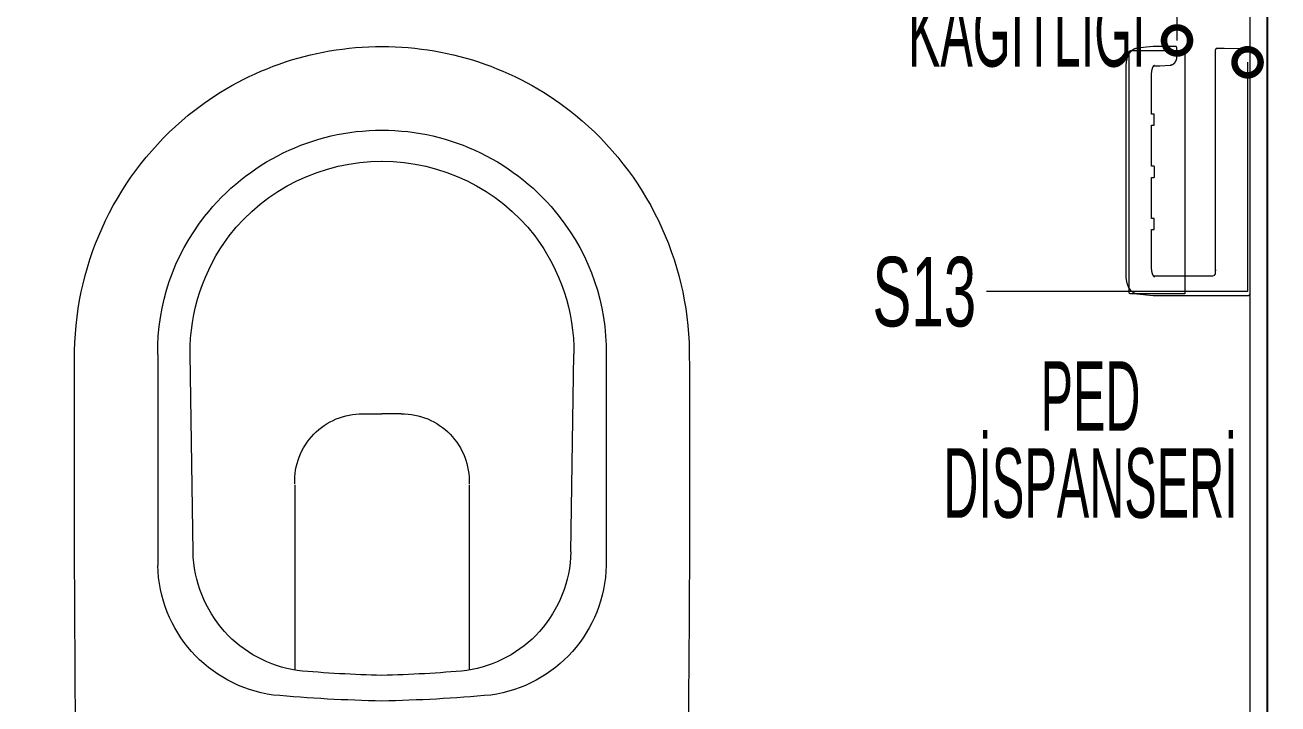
# Model space of a CAD drawing. Header units: centimetres. Extents: x 5488 to 20269, y -31398 to -19684.
# Drawn here: x 8580.9 to 8652.9, y -23180.5 to -23141.5 of the extents above; entities that cross this region are included whole.
import ezdxf
from ezdxf import colors
from ezdxf.entities.mleader import LeaderData, LeaderLine
from ezdxf.math import Vec2, Vec3

# ---------------------------------------------------------------- set-up
doc = ezdxf.new("R2010")
doc.units = ezdxf.units.CM
for name, color, linetype, lineweight in [('xxx_Auto_Kaplama_Ahşap', 34, 'Continuous', 0), ('xxx_Auto_Kaplama_Ahşap Tarama', 16, 'Continuous', 5), ('xxx_Auto_Kaplama_Seramik', 182, 'Continuous', 13), ('xxx_Auto_Konstruksiyon_Metal', 141, 'Continuous', 0), ('xxx_Auto_SIGN_GENERAL', 51, 'Continuous', 0), ('xxx_Auto_Tefris_Tefris', 32, 'Continuous', 15)]:
    doc.layers.add(name, color=color, linetype=linetype, lineweight=lineweight)
doc.layers.add('xxx_Autoxxx_Auto_Duvar_Alcipan', color=51, linetype='Continuous')
doc.styles.add('AUTOBAN', font='')
doc.styles.add('ROMANS', font='romans')
doc.styles.get('AUTOBAN').set_extended_font_data('Helvetica Normal Tr')

# ---------------------------------------------------------------- blocks, each defined once
blk = doc.blocks.new('_DotSmall')
at = {"color": 0, "linetype": 'ByBlock', "const_width": 0.5}
blk.add_lwpolyline([(-0.0625, 0, 1), (0.0625, 0, 1)], format="xyb", close=True, dxfattribs=at)
blk = doc.blocks.new('x2202_Autoban_Istinye Park_Food Hall_PLAN_altlik_20220517$0$2202_Autoban_Istinye Park_Food Hall_PLAN_altlik_20220506$0$S02_plan')
for points in [[(-12.889, 36.37), (-12.889, 24.238)], [(-10.862, 25.013), (-11.034, 36.395)], [(10.862, 25.013), (11.034, 36.395)], [(12.889, 36.37), (12.889, 24.238)], [(-1.095, 32.966), (0, 32.966)], [(1.095, 32.966), (0, 32.966)], [(-5.016, 28.868), (-5.016, 18.217)], [(5.015, 28.868), (5.015, 18.216)], [(-17.4, 0), (17.4, 0)]]:
    blk.add_lwpolyline(points)
for centre in [(-8.642, 11.348), (8.642, 11.348)]:
    blk.add_circle(centre, 0.8)
for centre, radius, start, end in [((-0.062, 36.572), 17.506, 89.7974, 129.22758), ((0.062, 36.572), 17.506, 50.77242, 90.2026), ((0.263, 36.287), 17.933, 129.45495, 179.07193), ((-0.263, 36.287), 17.933, 0.92807, 50.54505), ((-0.01, 36.345), 12.926, 89.95741, 141.99514), ((0.01, 36.345), 12.926, 38.00486, 90.04259), ((-0.01, 36.345), 11.136, 89.95741, 141.99514), ((0.01, 36.345), 11.136, 38.00486, 90.04259), ((-0.374, 36.544), 12.517, 141.68433, 180.79765), ((0.374, 36.544), 12.517, 359.20235, 38.31567), ((0.252, 36.44), 11.286, 143.24276, 180.23273), ((-0.252, 36.44), 11.286, 359.76727, 36.75724), ((1582.2, 29.996), 1599.881, 179.764303, 181.0743), ((-1582.2, 29.996), 1599.881, 358.9257, 0.235697), ((-1.124, 29.072), 3.894, 89.72209, 181.97048), ((1.124, 29.072), 3.894, 358.02952, 90.27791), ((-3.628, 25.23), 7.238, 181.71562, 221.4572), ((3.628, 25.23), 7.238, 318.5428, 358.28438), ((-5.197, 24.405), 7.694, 181.24623, 262.05724), ((5.197, 24.405), 7.694, 277.94276, 358.75377), ((-3.792, 25.217), 7.106, 222.2561, 261.19345), ((3.792, 25.217), 7.106, 278.80655, 317.7439), ((1.957, 93.93), 76.044, 264.84125, 268.52514), ((-1.957, 93.93), 76.044, 271.47486, 275.15875), ((1.657, 104.235), 87.808, 264.82698, 268.9188), ((-1.657, 104.235), 87.808, 271.0812, 275.17302)]:
    blk.add_arc(centre, radius, start, end)
blk = doc.blocks.new('x2202_Autoban_Istinye Park_Food Hall_PLAN_altlik_20220517$0$2202_Autoban_Istinye Park_Food Hall_PLAN_altlik_20220506$0$S22_plan')
blk.add_lwpolyline([(-6.9, 3.2), (6.9, 3.2, -0.414214), (7, 3.1), (7, 0), (-7, 0), (-7, 3.1, -0.414214)], format="xyb", close=True)
blk = doc.blocks.new('x2202_Autoban_Istinye Park_Food Hall_PLAN_altlik_20220517$0$2202_Autoban_Istinye Park_Food Hall_PLAN_altlik_20220506$0$S10_plan')
for p, q in [((-6.982, 0), (6.982, 0)), ((6.982, 0), (6.986, 0)), ((-7.09, -0.151), (-7.089, -0.133)), ((-7.09, -0.194), (-7.09, -0.151)), ((-7.09, -5.526), (-7.09, -0.194)), ((-7.089, -0.133), (-7.088, -0.115)), ((-7.088, -0.115), (-7.087, -0.109)), ((-7.087, -0.109), (-7.086, -0.102)), ((-7.086, -0.097), (-7.085, -0.091)), ((-7.086, -0.102), (-7.086, -0.097)), ((-7.085, -0.091), (-7.084, -0.086)), ((-7.084, -0.086), (-7.082, -0.081)), ((-7.082, -0.081), (-7.081, -0.077)), ((-7.081, -0.077), (-7.08, -0.074)), ((-7.08, -0.074), (-7.079, -0.07)), ((-7.079, -0.07), (-7.078, -0.067)), ((-7.078, -0.067), (-7.077, -0.063)), ((-7.077, -0.063), (-7.075, -0.06)), ((-7.075, -0.06), (-7.074, -0.057)), ((-7.074, -0.057), (-7.072, -0.054)), ((-7.072, -0.054), (-7.07, -0.051)), ((-7.07, -0.051), (-7.068, -0.048)), ((-7.068, -0.048), (-7.066, -0.045)), ((-7.066, -0.045), (-7.064, -0.042)), ((-7.064, -0.042), (-7.062, -0.039)), ((-7.062, -0.039), (-7.06, -0.036)), ((-7.06, -0.036), (-7.058, -0.034)), ((-7.058, -0.034), (-7.055, -0.031)), ((-7.055, -0.031), (-7.053, -0.029)), ((-7.053, -0.029), (-7.05, -0.026)), ((-7.05, -0.026), (-7.047, -0.024)), ((-7.047, -0.024), (-7.045, -0.022)), ((-7.045, -0.022), (-7.042, -0.019)), ((-7.042, -0.019), (-7.039, -0.017)), ((-7.039, -0.017), (-7.036, -0.016)), ((-7.036, -0.016), (-7.033, -0.014)), ((-7.033, -0.014), (-7.03, -0.012)), ((-7.03, -0.012), (-7.027, -0.01)), ((-7.027, -0.01), (-7.023, -0.009)), ((-7.023, -0.009), (-7.02, -0.007)), ((-7.02, -0.007), (-7.017, -0.006)), ((-7.017, -0.006), (-7.013, -0.005)), ((-7.013, -0.005), (-7.01, -0.004)), ((-7.01, -0.004), (-7.007, -0.003)), ((-7.007, -0.003), (-7.003, -0.002)), ((-7.003, -0.002), (-7, -0.002)), ((-7, -0.002), (-6.996, -0.001)), ((-6.996, -0.001), (-6.993, -0.001)), ((-6.993, -0.001), (-6.989, 0)), ((-6.989, 0), (-6.986, 0)), ((-6.986, 0), (-6.982, 0)), ((6.986, 0), (6.989, 0)), ((6.989, 0), (6.992, -0.001)), ((6.992, -0.001), (6.996, -0.001)), ((6.996, -0.001), (6.999, -0.002)), ((6.999, -0.002), (7.003, -0.002)), ((7.003, -0.002), (7.006, -0.003)), ((7.006, -0.003), (7.009, -0.004)), ((7.009, -0.004), (7.013, -0.005)), ((7.013, -0.005), (7.016, -0.006)), ((7.016, -0.006), (7.019, -0.007)), ((7.019, -0.007), (7.023, -0.009)), ((7.023, -0.009), (7.026, -0.01)), ((7.026, -0.01), (7.029, -0.012)), ((7.029, -0.012), (7.032, -0.013)), ((7.032, -0.013), (7.035, -0.015)), ((7.035, -0.015), (7.038, -0.017)), ((7.038, -0.017), (7.041, -0.019)), ((7.041, -0.019), (7.043, -0.021)), ((7.043, -0.021), (7.046, -0.023)), ((7.046, -0.023), (7.049, -0.025)), ((7.049, -0.025), (7.051, -0.028)), ((7.051, -0.028), (7.054, -0.03)), ((7.054, -0.03), (7.056, -0.033)), ((7.056, -0.033), (7.058, -0.035)), ((7.058, -0.035), (7.061, -0.038)), ((7.061, -0.038), (7.063, -0.041)), ((7.063, -0.041), (7.065, -0.044)), ((7.065, -0.044), (7.067, -0.047)), ((7.067, -0.047), (7.068, -0.049)), ((7.068, -0.049), (7.07, -0.052)), ((7.07, -0.052), (7.072, -0.055)), ((7.072, -0.055), (7.073, -0.059)), ((7.073, -0.059), (7.074, -0.062)), ((7.074, -0.062), (7.076, -0.065)), ((7.076, -0.065), (7.077, -0.068)), ((7.077, -0.068), (7.078, -0.071)), ((7.078, -0.071), (7.079, -0.074)), ((7.079, -0.074), (7.08, -0.078)), ((7.08, -0.078), (7.08, -0.081)), ((7.08, -0.081), (7.081, -0.084)), ((7.081, -0.084), (7.081, -0.088)), ((7.081, -0.088), (7.082, -0.091)), ((7.082, -0.091), (7.082, -0.094)), ((7.082, -0.094), (7.082, -0.098)), ((7.082, -0.098), (7.091, -0.498)), ((7.091, -0.498), (7.114, -1.498)), ((-5.956, -2.088), (-5.977, -2.155)), ((-5.977, -2.143), (-5.977, -2.143)), ((-5.977, -2.143), (-5.977, -5.538)), ((-5.95, -2.082), (-5.956, -2.088)), ((-5.945, -2.076), (-5.95, -2.082)), ((-5.939, -2.07), (-5.945, -2.076)), ((-5.932, -2.064), (-5.939, -2.07)), ((-5.926, -2.058), (-5.932, -2.064)), ((-5.919, -2.053), (-5.926, -2.058)), ((-5.913, -2.048), (-5.919, -2.053)), ((-5.906, -2.043), (-5.913, -2.048)), ((-5.899, -2.038), (-5.906, -2.043)), ((-5.892, -2.034), (-5.899, -2.038)), ((-5.884, -2.03), (-5.892, -2.034)), ((-5.877, -2.026), (-5.884, -2.03)), ((-5.869, -2.022), (-5.877, -2.026)), ((-5.861, -2.019), (-5.869, -2.022)), ((-5.853, -2.016), (-5.861, -2.019)), ((-5.845, -2.013), (-5.853, -2.016)), ((-5.837, -2.01), (-5.845, -2.013)), ((-5.829, -2.008), (-5.837, -2.01)), ((-5.821, -2.006), (-5.829, -2.008)), ((-5.813, -2.004), (-5.821, -2.006)), ((-5.804, -2.003), (-5.813, -2.004)), ((-5.796, -2.001), (-5.804, -2.003)), ((-5.788, -2.001), (-5.796, -2.001)), ((-5.779, -2), (-5.788, -2.001)), ((-5.771, -2), (-5.779, -2)), ((-5.762, -2), (-5.771, -2)), ((-5.754, -2), (-5.762, -2)), ((-5.745, -2), (-5.754, -2)), ((-5.738, -2), (-5.745, -2)), ((-5.61, -1.993), (-5.738, -2)), ((7.023, -2), (-5.738, -2)), ((-5.61, -1.993), (-5.61, -1.993)), ((-5.492, -1.997), (-5.492, -1.997)), ((-5.491, -1.997), (-5.491, -1.997)), ((7.027, -2), (7.023, -2)), ((7.03, -2), (7.027, -2)), ((7.033, -1.999), (7.03, -2)), ((7.037, -1.999), (7.033, -1.999)), ((7.04, -1.999), (7.037, -1.999)), ((7.044, -1.998), (7.04, -1.999)), ((7.047, -1.997), (7.044, -1.998)), ((7.05, -1.996), (7.047, -1.997)), ((7.054, -1.995), (7.05, -1.996)), ((7.057, -1.994), (7.054, -1.995)), ((7.06, -1.993), (7.057, -1.994)), ((7.063, -1.991), (7.06, -1.993)), ((7.067, -1.99), (7.063, -1.991)), ((7.07, -1.988), (7.067, -1.99)), ((7.073, -1.987), (7.07, -1.988)), ((7.076, -1.985), (7.073, -1.987)), ((7.079, -1.983), (7.076, -1.985)), ((7.081, -1.981), (7.079, -1.983)), ((7.084, -1.979), (7.081, -1.981)), ((7.087, -1.977), (7.084, -1.979)), ((7.09, -1.975), (7.087, -1.977)), ((7.092, -1.972), (7.09, -1.975)), ((7.095, -1.97), (7.092, -1.972)), ((7.097, -1.967), (7.095, -1.97)), ((7.099, -1.965), (7.097, -1.967)), ((7.101, -1.962), (7.099, -1.965)), ((7.104, -1.959), (7.101, -1.962)), ((7.106, -1.957), (7.104, -1.959)), ((7.107, -1.954), (7.106, -1.957)), ((7.109, -1.951), (7.107, -1.954)), ((7.111, -1.948), (7.109, -1.951)), ((7.113, -1.945), (7.111, -1.948)), ((7.114, -1.941), (7.113, -1.945)), ((7.114, -1.498), (7.12, -1.756)), ((7.115, -1.938), (7.114, -1.941)), ((7.117, -1.935), (7.115, -1.938)), ((7.118, -1.932), (7.117, -1.935)), ((7.119, -1.928), (7.118, -1.932)), ((7.12, -1.925), (7.119, -1.928)), ((7.12, -1.756), (7.123, -1.898)), ((7.121, -1.922), (7.12, -1.925)), ((7.122, -1.915), (7.121, -1.918)), ((7.121, -1.918), (7.121, -1.922)), ((7.123, -1.908), (7.122, -1.912)), ((7.122, -1.912), (7.122, -1.915)), ((7.123, -1.898), (7.123, -1.901)), ((7.123, -1.901), (7.123, -1.905)), ((7.123, -1.905), (7.123, -1.908)), ((6.303, -4.329), (6.312, -4.322)), ((6.312, -4.322), (6.321, -4.315)), ((6.321, -4.315), (6.33, -4.308)), ((6.33, -4.308), (6.339, -4.301)), ((6.339, -4.301), (6.348, -4.295)), ((6.348, -4.295), (6.357, -4.289)), ((6.357, -4.289), (6.367, -4.283)), ((6.367, -4.283), (6.377, -4.278)), ((6.377, -4.278), (6.387, -4.272)), ((6.387, -4.272), (6.397, -4.267)), ((6.397, -4.267), (6.407, -4.262)), ((6.407, -4.262), (6.417, -4.257)), ((6.417, -4.257), (6.428, -4.252)), ((6.428, -4.252), (6.438, -4.248)), ((6.438, -4.248), (6.449, -4.244)), ((6.449, -4.244), (6.46, -4.24)), ((6.46, -4.24), (6.471, -4.236)), ((6.471, -4.236), (6.482, -4.232)), ((6.482, -4.232), (6.493, -4.229)), ((6.493, -4.229), (6.503, -4.226)), ((6.503, -4.226), (6.514, -4.223)), ((6.514, -4.223), (6.524, -4.221)), ((6.524, -4.221), (6.535, -4.218)), ((6.535, -4.218), (6.545, -4.216)), ((6.545, -4.216), (6.556, -4.214)), ((6.556, -4.214), (6.567, -4.212)), ((6.567, -4.212), (6.578, -4.211)), ((6.578, -4.211), (6.588, -4.209)), ((6.588, -4.209), (6.599, -4.208)), ((6.599, -4.208), (6.61, -4.207)), ((6.61, -4.207), (6.621, -4.206)), ((6.621, -4.206), (6.632, -4.205)), ((6.632, -4.205), (6.642, -4.205)), ((6.642, -4.205), (6.653, -4.205)), ((6.653, -4.205), (6.664, -4.205)), ((6.664, -4.205), (7.136, -4.205)), ((7.136, -4.205), (7.14, -4.205)), ((7.14, -4.205), (7.143, -4.205)), ((7.143, -4.205), (7.147, -4.205)), ((7.147, -4.205), (7.15, -4.206)), ((7.15, -4.206), (7.153, -4.206)), ((7.153, -4.206), (7.157, -4.207)), ((7.157, -4.207), (7.16, -4.207)), ((7.16, -4.207), (7.163, -4.208)), ((7.163, -4.208), (7.167, -4.209)), ((7.167, -4.209), (7.17, -4.21)), ((7.17, -4.21), (7.173, -4.212)), ((7.173, -4.212), (7.176, -4.213)), ((7.176, -4.213), (7.179, -4.214)), ((7.179, -4.214), (7.182, -4.216)), ((7.182, -4.216), (7.185, -4.217)), ((7.185, -4.217), (7.188, -4.219)), ((7.188, -4.219), (7.191, -4.221)), ((7.191, -4.221), (7.194, -4.223)), ((7.194, -4.223), (7.197, -4.225)), ((7.197, -4.225), (7.2, -4.227)), ((7.2, -4.227), (7.202, -4.229)), ((7.202, -4.229), (7.205, -4.232)), ((7.205, -4.232), (7.207, -4.234)), ((7.207, -4.234), (7.21, -4.236)), ((7.21, -4.236), (7.212, -4.239)), ((7.212, -4.239), (7.214, -4.241)), ((7.214, -4.241), (7.216, -4.244)), ((7.216, -4.244), (7.218, -4.247)), ((7.218, -4.247), (7.22, -4.25)), ((7.22, -4.25), (7.222, -4.253)), ((7.222, -4.253), (7.224, -4.256)), ((7.224, -4.256), (7.225, -4.259)), ((7.225, -4.259), (7.227, -4.262)), ((7.227, -4.262), (7.228, -4.265)), ((7.228, -4.265), (7.229, -4.268)), ((7.229, -4.268), (7.231, -4.271)), ((7.231, -4.271), (7.232, -4.274)), ((7.232, -4.274), (7.233, -4.278)), ((7.233, -4.278), (7.234, -4.281)), ((7.234, -4.281), (7.234, -4.284)), ((7.234, -4.284), (7.235, -4.288)), ((7.235, -4.288), (7.236, -4.291)), ((7.236, -4.291), (7.236, -4.294)), ((7.236, -4.294), (7.236, -4.298)), ((7.236, -4.298), (7.236, -4.301)), ((7.236, -4.301), (7.236, -4.305)), ((7.236, -4.305), (7.236, -5.526)), ((6.123, -5.195), (6.165, -4.588)), ((6.165, -4.588), (6.166, -4.578)), ((6.166, -4.578), (6.167, -4.568)), ((6.167, -4.568), (6.168, -4.558)), ((6.168, -4.558), (6.17, -4.549)), ((6.17, -4.549), (6.172, -4.539)), ((6.172, -4.539), (6.174, -4.529)), ((6.174, -4.529), (6.177, -4.52)), ((6.177, -4.52), (6.179, -4.51)), ((6.179, -4.51), (6.183, -4.501)), ((6.183, -4.501), (6.186, -4.491)), ((6.186, -4.491), (6.19, -4.482)), ((6.19, -4.482), (6.193, -4.473)), ((6.193, -4.473), (6.198, -4.463)), ((6.198, -4.463), (6.202, -4.454)), ((6.202, -4.454), (6.207, -4.445)), ((6.207, -4.445), (6.212, -4.437)), ((6.212, -4.437), (6.217, -4.427)), ((6.217, -4.427), (6.223, -4.418)), ((6.223, -4.418), (6.229, -4.409)), ((6.229, -4.409), (6.235, -4.401)), ((6.235, -4.401), (6.242, -4.392)), ((6.242, -4.392), (6.249, -4.383)), ((6.249, -4.383), (6.256, -4.375)), ((6.256, -4.375), (6.263, -4.367)), ((6.263, -4.367), (6.271, -4.359)), ((6.271, -4.359), (6.279, -4.351)), ((6.279, -4.351), (6.287, -4.343)), ((6.287, -4.343), (6.295, -4.336)), ((6.295, -4.336), (6.303, -4.329)), ((-7.087, -5.578), (-7.09, -5.526)), ((-6.982, -6.512), (-7.087, -5.579)), ((-6.023, -5.493), (-6.013, -5.505)), ((-6.013, -5.505), (-6.009, -5.51)), ((-6.009, -5.51), (-6.005, -5.514)), ((-6.005, -5.514), (-6.001, -5.518)), ((-6.001, -5.518), (-5.997, -5.522)), ((-5.997, -5.522), (-5.992, -5.526)), ((-5.992, -5.526), (-5.979, -5.536)), ((-5.979, -5.536), (-5.966, -5.545)), ((-5.966, -5.545), (-5.953, -5.554)), ((-5.953, -5.554), (-5.939, -5.563)), ((-5.939, -5.563), (-5.925, -5.571)), ((-5.925, -5.571), (-5.911, -5.579)), ((-5.911, -5.579), (-5.896, -5.586)), ((-5.896, -5.586), (-5.881, -5.593)), ((-5.881, -5.593), (-5.866, -5.599)), ((-5.866, -5.599), (-5.851, -5.605)), ((-5.851, -5.605), (-5.836, -5.61)), ((-5.836, -5.61), (-5.818, -5.617)), ((-5.818, -5.617), (-5.8, -5.622)), ((-5.8, -5.622), (-5.769, -5.631)), ((-5.769, -5.631), (-5.738, -5.638)), ((-5.738, -5.638), (-5.707, -5.645)), ((-5.707, -5.645), (-5.676, -5.65)), ((-5.676, -5.65), (-5.644, -5.655)), ((-5.644, -5.655), (-5.613, -5.658)), ((-5.613, -5.658), (-5.581, -5.661)), ((-5.581, -5.661), (-5.549, -5.662)), ((-5.549, -5.662), (-5.517, -5.662)), ((-5.517, -5.662), (-3.297, -5.662)), ((-3.297, -5.531), (-3.296, -5.53)), ((-3.297, -5.532), (-3.297, -5.531)), ((-3.297, -5.533), (-3.297, -5.532)), ((-3.297, -5.534), (-3.297, -5.533)), ((-3.297, -5.536), (-3.297, -5.534)), ((-3.297, -5.662), (-3.297, -5.536)), ((-3.296, -5.527), (-3.295, -5.526)), ((-3.296, -5.528), (-3.296, -5.527)), ((-3.296, -5.529), (-3.296, -5.528)), ((-3.296, -5.53), (-3.296, -5.529)), ((-3.295, -5.525), (-3.295, -5.524)), ((-3.295, -5.524), (-3.294, -5.524)), ((-3.295, -5.526), (-3.295, -5.525)), ((-3.294, -5.522), (-3.293, -5.521)), ((-3.294, -5.523), (-3.294, -5.522)), ((-3.294, -5.524), (-3.294, -5.523)), ((-3.293, -5.52), (-3.292, -5.519)), ((-3.293, -5.521), (-3.293, -5.52)), ((-3.292, -5.519), (-3.291, -5.518)), ((-3.291, -5.518), (-3.291, -5.517)), ((-3.291, -5.517), (-3.29, -5.517)), ((-3.29, -5.517), (-3.289, -5.516)), ((-3.289, -5.515), (-3.288, -5.514)), ((-3.289, -5.516), (-3.289, -5.515)), ((-3.288, -5.514), (-3.287, -5.514)), ((-3.287, -5.513), (-3.286, -5.512)), ((-3.287, -5.514), (-3.287, -5.513)), ((-3.286, -5.512), (-3.285, -5.512)), ((-3.285, -5.512), (-3.284, -5.511)), ((-3.284, -5.511), (-3.283, -5.51)), ((-3.283, -5.51), (-3.282, -5.51)), ((-3.282, -5.51), (-3.282, -5.509)), ((-3.282, -5.509), (-3.281, -5.509)), ((-3.281, -5.509), (-3.28, -5.508)), ((-3.28, -5.508), (-3.279, -5.508)), ((-3.279, -5.508), (-3.278, -5.508)), ((-3.278, -5.508), (-3.277, -5.507)), ((-3.277, -5.507), (-3.276, -5.507)), ((-3.276, -5.507), (-3.275, -5.507)), ((-3.275, -5.507), (-3.274, -5.506)), ((-3.274, -5.506), (-3.273, -5.506)), ((-3.273, -5.506), (-3.272, -5.506)), ((-3.272, -5.506), (-3.271, -5.506)), ((-3.271, -5.506), (-3.27, -5.506)), ((-3.27, -5.506), (-3.269, -5.506)), ((-3.269, -5.506), (-3.268, -5.506)), ((-3.268, -5.506), (-3.267, -5.506)), ((-3.267, -5.506), (-3.266, -5.506)), ((-3.266, -5.506), (-3.266, -5.506)), ((-3.266, -5.506), (-3.266, -5.506)), ((-3.266, -5.506), (-3.265, -5.506)), ((-3.265, -5.506), (-3.265, -5.506)), ((-3.265, -5.506), (-3.264, -5.506)), ((-3.264, -5.506), (-3.264, -5.506)), ((-3.264, -5.506), (-3.263, -5.506)), ((-3.263, -5.506), (-3.26, -5.506)), ((-3.26, -5.506), (-3.259, -5.506)), ((-3.259, -5.506), (-3.255, -5.506)), ((-3.255, -5.506), (-3.255, -5.506)), ((-3.255, -5.506), (-3.252, -5.506)), ((-3.252, -5.506), (-3.252, -5.506)), ((-3.252, -5.506), (-3.25, -5.506)), ((-3.25, -5.506), (-3.249, -5.506)), ((-3.249, -5.506), (-3.248, -5.506)), ((-3.248, -5.506), (-3.246, -5.506)), ((-3.246, -5.506), (-3.243, -5.506)), ((-3.243, -5.506), (-3.242, -5.506)), ((-3.242, -5.506), (-3.24, -5.506)), ((-3.24, -5.506), (-3.239, -5.506)), ((-3.239, -5.506), (-3.237, -5.506)), ((-3.237, -5.506), (-3.235, -5.506)), ((-3.235, -5.506), (-3.233, -5.506)), ((-3.233, -5.506), (-2.84, -5.506)), ((-2.84, -5.506), (-2.838, -5.506)), ((-2.838, -5.506), (-2.699, -5.506)), ((-2.699, -5.506), (-2.696, -5.506)), ((-2.696, -5.506), (-2.696, -5.506)), ((-2.696, -5.506), (-2.694, -5.506)), ((-2.694, -5.506), (-2.693, -5.506)), ((-2.693, -5.506), (-2.692, -5.506)), ((-2.692, -5.506), (-2.691, -5.506)), ((-2.691, -5.506), (-2.69, -5.506)), ((-2.69, -5.506), (-2.689, -5.506)), ((-2.689, -5.506), (-2.689, -5.506)), ((-2.689, -5.506), (-2.688, -5.506)), ((-2.688, -5.506), (-2.687, -5.506)), ((-2.687, -5.506), (-2.687, -5.506)), ((-2.687, -5.506), (-2.686, -5.506)), ((-2.686, -5.506), (-2.685, -5.506)), ((-2.685, -5.506), (-2.684, -5.506)), ((-2.684, -5.506), (-2.683, -5.506)), ((-2.683, -5.506), (-2.682, -5.506)), ((-2.682, -5.506), (-2.681, -5.506)), ((-2.681, -5.506), (-2.68, -5.506)), ((-2.68, -5.506), (-2.679, -5.507)), ((-2.679, -5.507), (-2.678, -5.507)), ((-2.678, -5.507), (-2.677, -5.507)), ((-2.677, -5.507), (-2.676, -5.508)), ((-2.676, -5.508), (-2.675, -5.508)), ((-2.675, -5.508), (-2.674, -5.508)), ((-2.674, -5.508), (-2.673, -5.509)), ((-2.673, -5.509), (-2.672, -5.509)), ((-2.672, -5.509), (-2.671, -5.51)), ((-2.671, -5.51), (-2.67, -5.51)), ((-2.67, -5.51), (-2.67, -5.511)), ((-2.67, -5.511), (-2.669, -5.512)), ((-2.669, -5.512), (-2.668, -5.512)), ((-2.668, -5.512), (-2.667, -5.513)), ((-2.667, -5.513), (-2.666, -5.514)), ((-2.666, -5.514), (-2.666, -5.514)), ((-2.666, -5.514), (-2.665, -5.515)), ((-2.665, -5.515), (-2.664, -5.516)), ((-2.664, -5.516), (-2.664, -5.517)), ((-2.664, -5.517), (-2.663, -5.517)), ((-2.663, -5.517), (-2.662, -5.518)), ((-2.662, -5.518), (-2.662, -5.519)), ((-2.662, -5.519), (-2.661, -5.52)), ((-2.661, -5.52), (-2.661, -5.521)), ((-2.661, -5.521), (-2.66, -5.522)), ((-2.66, -5.522), (-2.66, -5.523)), ((-2.66, -5.523), (-2.659, -5.524)), ((-2.659, -5.524), (-2.659, -5.524)), ((-2.659, -5.524), (-2.659, -5.525)), ((-2.659, -5.525), (-2.658, -5.526)), ((-2.658, -5.526), (-2.658, -5.527)), ((-2.658, -5.527), (-2.658, -5.528)), ((-2.658, -5.528), (-2.658, -5.529)), ((-2.658, -5.529), (-2.657, -5.53)), ((-2.657, -5.53), (-2.657, -5.531)), ((-2.657, -5.531), (-2.657, -5.532)), ((-2.657, -5.532), (-2.657, -5.533)), ((-2.657, -5.533), (-2.657, -5.534)), ((-2.657, -5.534), (-2.657, -5.536)), ((-2.657, -5.536), (-2.657, -5.662)), ((-2.657, -5.662), (-0.297, -5.662)), ((-0.297, -5.526), (-0.296, -5.525)), ((-0.297, -5.527), (-0.297, -5.526)), ((-0.297, -5.528), (-0.297, -5.527)), ((-0.297, -5.529), (-0.297, -5.528)), ((-0.297, -5.53), (-0.297, -5.529)), ((-0.297, -5.662), (-0.297, -5.53)), ((-0.296, -5.522), (-0.295, -5.521)), ((-0.296, -5.523), (-0.296, -5.522)), ((-0.296, -5.524), (-0.296, -5.523)), ((-0.296, -5.525), (-0.296, -5.524)), ((-0.295, -5.519), (-0.294, -5.518)), ((-0.295, -5.52), (-0.295, -5.519)), ((-0.295, -5.521), (-0.295, -5.52)), ((-0.294, -5.516), (-0.293, -5.515)), ((-0.294, -5.517), (-0.294, -5.516)), ((-0.294, -5.518), (-0.294, -5.517)), ((-0.293, -5.515), (-0.293, -5.514)), ((-0.293, -5.514), (-0.292, -5.514)), ((-0.292, -5.514), (-0.291, -5.513)), ((-0.291, -5.512), (-0.29, -5.511)), ((-0.291, -5.513), (-0.291, -5.512)), ((-0.29, -5.511), (-0.289, -5.51)), ((-0.289, -5.51), (-0.288, -5.509)), ((-0.289, -5.51), (-0.289, -5.51)), ((-0.288, -5.509), (-0.287, -5.508)), ((-0.287, -5.508), (-0.287, -5.507)), ((-0.287, -5.507), (-0.286, -5.507)), ((-0.286, -5.507), (-0.285, -5.506)), ((-0.285, -5.506), (-0.284, -5.505)), ((-0.284, -5.505), (-0.283, -5.505)), ((-0.283, -5.505), (-0.282, -5.504)), ((-0.282, -5.504), (-0.281, -5.503)), ((-0.282, -5.504), (-0.282, -5.504)), ((-0.281, -5.503), (-0.28, -5.503)), ((-0.28, -5.503), (-0.279, -5.502)), ((-0.279, -5.502), (-0.278, -5.502)), ((-0.278, -5.502), (-0.277, -5.502)), ((-0.277, -5.502), (-0.276, -5.501)), ((-0.276, -5.501), (-0.275, -5.501)), ((-0.275, -5.501), (-0.274, -5.501)), ((-0.274, -5.501), (-0.273, -5.501)), ((-0.273, -5.501), (-0.272, -5.5)), ((-0.272, -5.5), (-0.271, -5.5)), ((-0.271, -5.5), (-0.27, -5.5)), ((-0.27, -5.5), (-0.269, -5.5)), ((-0.269, -5.5), (-0.268, -5.5)), ((-0.268, -5.5), (-0.267, -5.5)), ((-0.267, -5.5), (-0.266, -5.5)), ((-0.266, -5.5), (-0.266, -5.5)), ((-0.266, -5.5), (-0.266, -5.5)), ((-0.266, -5.5), (-0.265, -5.5)), ((-0.265, -5.5), (-0.265, -5.5)), ((-0.265, -5.5), (-0.264, -5.5)), ((-0.264, -5.5), (-0.264, -5.5)), ((-0.264, -5.5), (-0.263, -5.5)), ((-0.263, -5.5), (-0.26, -5.5)), ((-0.26, -5.5), (-0.259, -5.5)), ((-0.259, -5.5), (-0.255, -5.5)), ((-0.255, -5.5), (-0.255, -5.5)), ((-0.255, -5.5), (-0.252, -5.5)), ((-0.252, -5.5), (-0.252, -5.5)), ((-0.252, -5.5), (-0.25, -5.5)), ((-0.25, -5.5), (-0.249, -5.5)), ((-0.249, -5.5), (-0.248, -5.5)), ((-0.248, -5.5), (-0.246, -5.5)), ((-0.246, -5.5), (-0.243, -5.5)), ((-0.243, -5.5), (-0.242, -5.5)), ((-0.242, -5.5), (-0.24, -5.5)), ((-0.24, -5.5), (-0.239, -5.5)), ((-0.239, -5.5), (-0.237, -5.5)), ((-0.237, -5.5), (-0.235, -5.5)), ((-0.235, -5.5), (-0.233, -5.5)), ((-0.233, -5.5), (0.16, -5.5)), ((0.16, -5.5), (0.162, -5.5)), ((0.162, -5.5), (0.301, -5.5)), ((0.301, -5.5), (0.304, -5.5)), ((0.304, -5.5), (0.304, -5.5)), ((0.304, -5.5), (0.306, -5.5)), ((0.306, -5.5), (0.307, -5.5)), ((0.307, -5.5), (0.308, -5.5)), ((0.308, -5.5), (0.309, -5.5)), ((0.309, -5.5), (0.31, -5.5)), ((0.31, -5.5), (0.311, -5.5)), ((0.311, -5.5), (0.311, -5.5)), ((0.311, -5.5), (0.312, -5.5)), ((0.312, -5.5), (0.313, -5.5)), ((0.313, -5.5), (0.313, -5.5)), ((0.313, -5.5), (0.314, -5.5)), ((0.314, -5.5), (0.315, -5.5)), ((0.315, -5.5), (0.316, -5.5)), ((0.316, -5.5), (0.317, -5.5)), ((0.317, -5.5), (0.318, -5.5)), ((0.318, -5.5), (0.319, -5.501)), ((0.319, -5.501), (0.32, -5.501)), ((0.32, -5.501), (0.321, -5.501)), ((0.321, -5.501), (0.322, -5.501)), ((0.322, -5.501), (0.323, -5.502)), ((0.323, -5.502), (0.324, -5.502)), ((0.324, -5.502), (0.325, -5.502)), ((0.325, -5.502), (0.326, -5.503)), ((0.326, -5.503), (0.327, -5.503)), ((0.327, -5.503), (0.328, -5.504)), ((0.328, -5.504), (0.329, -5.504)), ((0.329, -5.504), (0.33, -5.505)), ((0.33, -5.505), (0.33, -5.505)), ((0.33, -5.505), (0.331, -5.506)), ((0.331, -5.506), (0.332, -5.507)), ((0.332, -5.507), (0.333, -5.507)), ((0.333, -5.507), (0.334, -5.508)), ((0.334, -5.508), (0.334, -5.509)), ((0.334, -5.509), (0.335, -5.51)), ((0.335, -5.51), (0.336, -5.51)), ((0.336, -5.51), (0.336, -5.511)), ((0.336, -5.511), (0.337, -5.512)), ((0.337, -5.512), (0.338, -5.513)), ((0.338, -5.513), (0.338, -5.514)), ((0.338, -5.514), (0.339, -5.514)), ((0.339, -5.514), (0.339, -5.515)), ((0.339, -5.515), (0.34, -5.516)), ((0.34, -5.516), (0.34, -5.517)), ((0.34, -5.517), (0.341, -5.518)), ((0.341, -5.518), (0.341, -5.519)), ((0.341, -5.519), (0.341, -5.52)), ((0.341, -5.52), (0.342, -5.521)), ((0.342, -5.521), (0.342, -5.522)), ((0.342, -5.522), (0.342, -5.523)), ((0.342, -5.523), (0.342, -5.524)), ((0.342, -5.524), (0.343, -5.525)), ((0.343, -5.525), (0.343, -5.526)), ((0.343, -5.526), (0.343, -5.527)), ((0.343, -5.527), (0.343, -5.528)), ((0.343, -5.528), (0.343, -5.529)), ((0.343, -5.529), (0.343, -5.53)), ((0.343, -5.53), (0.343, -5.662)), ((0.343, -5.662), (2.703, -5.662)), ((2.703, -5.531), (2.704, -5.53)), ((2.703, -5.532), (2.703, -5.531)), ((2.703, -5.533), (2.703, -5.532)), ((2.703, -5.534), (2.703, -5.533)), ((2.703, -5.536), (2.703, -5.534)), ((2.703, -5.662), (2.703, -5.536)), ((2.704, -5.527), (2.705, -5.526)), ((2.704, -5.528), (2.704, -5.527)), ((2.704, -5.529), (2.704, -5.528)), ((2.704, -5.53), (2.704, -5.529)), ((2.705, -5.525), (2.705, -5.524)), ((2.705, -5.524), (2.706, -5.524)), ((2.705, -5.526), (2.705, -5.525)), ((2.706, -5.522), (2.707, -5.521)), ((2.706, -5.523), (2.706, -5.522)), ((2.706, -5.524), (2.706, -5.523)), ((2.707, -5.52), (2.708, -5.519)), ((2.707, -5.521), (2.707, -5.52)), ((2.708, -5.519), (2.709, -5.518)), ((2.709, -5.518), (2.709, -5.517)), ((2.709, -5.517), (2.71, -5.517)), ((2.71, -5.517), (2.711, -5.516)), ((2.711, -5.515), (2.712, -5.514)), ((2.711, -5.516), (2.711, -5.515)), ((2.712, -5.514), (2.713, -5.514)), ((2.713, -5.513), (2.714, -5.512)), ((2.713, -5.514), (2.713, -5.513)), ((2.714, -5.512), (2.715, -5.512)), ((2.715, -5.512), (2.716, -5.511)), ((2.716, -5.511), (2.717, -5.51)), ((2.717, -5.51), (2.718, -5.51)), ((2.718, -5.51), (2.718, -5.509)), ((2.718, -5.509), (2.719, -5.509)), ((2.719, -5.509), (2.72, -5.508)), ((2.72, -5.508), (2.721, -5.508)), ((2.721, -5.508), (2.722, -5.508)), ((2.722, -5.508), (2.723, -5.507)), ((2.723, -5.507), (2.724, -5.507)), ((2.724, -5.507), (2.725, -5.507)), ((2.725, -5.507), (2.726, -5.506)), ((2.726, -5.506), (2.727, -5.506)), ((2.727, -5.506), (2.728, -5.506)), ((2.728, -5.506), (2.729, -5.506)), ((2.729, -5.506), (2.73, -5.506)), ((2.73, -5.506), (2.731, -5.506)), ((2.731, -5.506), (2.732, -5.506)), ((2.732, -5.506), (2.733, -5.506)), ((2.733, -5.506), (2.734, -5.506)), ((2.734, -5.506), (2.734, -5.506)), ((2.734, -5.506), (2.734, -5.506)), ((2.734, -5.506), (2.735, -5.506)), ((2.735, -5.506), (2.735, -5.506)), ((2.735, -5.506), (2.736, -5.506)), ((2.736, -5.506), (2.736, -5.506)), ((2.736, -5.506), (2.737, -5.506)), ((2.737, -5.506), (2.74, -5.506)), ((2.74, -5.506), (2.741, -5.506)), ((2.741, -5.506), (2.745, -5.506)), ((2.745, -5.506), (2.745, -5.506)), ((2.745, -5.506), (2.748, -5.506)), ((2.748, -5.506), (2.748, -5.506)), ((2.748, -5.506), (2.75, -5.506)), ((2.75, -5.506), (2.751, -5.506)), ((2.751, -5.506), (2.752, -5.506)), ((2.752, -5.506), (2.754, -5.506)), ((2.754, -5.506), (2.757, -5.506)), ((2.757, -5.506), (2.758, -5.506)), ((2.758, -5.506), (2.76, -5.506)), ((2.76, -5.506), (2.761, -5.506)), ((2.761, -5.506), (2.763, -5.506)), ((2.763, -5.506), (2.765, -5.506)), ((2.765, -5.506), (2.767, -5.506)), ((2.767, -5.506), (3.16, -5.506)), ((3.16, -5.506), (3.162, -5.506)), ((3.162, -5.506), (3.301, -5.506)), ((3.301, -5.506), (3.304, -5.506)), ((3.304, -5.506), (3.304, -5.506)), ((3.304, -5.506), (3.306, -5.506)), ((3.306, -5.506), (3.307, -5.506)), ((3.307, -5.506), (3.308, -5.506)), ((3.308, -5.506), (3.309, -5.506)), ((3.309, -5.506), (3.31, -5.506)), ((3.31, -5.506), (3.311, -5.506)), ((3.311, -5.506), (3.311, -5.506)), ((3.311, -5.506), (3.312, -5.506)), ((3.312, -5.506), (3.313, -5.506)), ((3.313, -5.506), (3.313, -5.506)), ((3.313, -5.506), (3.314, -5.506)), ((3.314, -5.506), (3.315, -5.506)), ((3.315, -5.506), (3.316, -5.506)), ((3.316, -5.506), (3.317, -5.506)), ((3.317, -5.506), (3.318, -5.506)), ((3.318, -5.506), (3.319, -5.506)), ((3.319, -5.506), (3.32, -5.506)), ((3.32, -5.506), (3.321, -5.507)), ((3.321, -5.507), (3.322, -5.507)), ((3.322, -5.507), (3.323, -5.507)), ((3.323, -5.507), (3.324, -5.508)), ((3.324, -5.508), (3.325, -5.508)), ((3.325, -5.508), (3.326, -5.508)), ((3.326, -5.508), (3.327, -5.509)), ((3.327, -5.509), (3.328, -5.509)), ((3.328, -5.509), (3.329, -5.51)), ((3.329, -5.51), (3.33, -5.51)), ((3.33, -5.51), (3.33, -5.511)), ((3.33, -5.511), (3.331, -5.512)), ((3.331, -5.512), (3.332, -5.512)), ((3.332, -5.512), (3.333, -5.513)), ((3.333, -5.513), (3.334, -5.514)), ((3.334, -5.514), (3.334, -5.514)), ((3.334, -5.514), (3.335, -5.515)), ((3.335, -5.515), (3.336, -5.516)), ((3.336, -5.516), (3.336, -5.517)), ((3.336, -5.517), (3.337, -5.517)), ((3.337, -5.517), (3.338, -5.518)), ((3.338, -5.518), (3.338, -5.519)), ((3.338, -5.519), (3.339, -5.52)), ((3.339, -5.52), (3.339, -5.521)), ((3.339, -5.521), (3.34, -5.522)), ((3.34, -5.522), (3.34, -5.523)), ((3.34, -5.523), (3.341, -5.524)), ((3.341, -5.524), (3.341, -5.524)), ((3.341, -5.524), (3.341, -5.525)), ((3.341, -5.525), (3.342, -5.526)), ((3.342, -5.526), (3.342, -5.527)), ((3.342, -5.527), (3.342, -5.528)), ((3.342, -5.528), (3.342, -5.529)), ((3.342, -5.529), (3.343, -5.53)), ((3.343, -5.53), (3.343, -5.531)), ((3.343, -5.531), (3.343, -5.532)), ((3.343, -5.532), (3.343, -5.533)), ((3.343, -5.533), (3.343, -5.534)), ((3.343, -5.534), (3.343, -5.536)), ((3.343, -5.536), (3.343, -5.662)), ((3.343, -5.662), (5.663, -5.662)), ((5.663, -5.662), (5.695, -5.662)), ((5.695, -5.662), (5.727, -5.66)), ((5.727, -5.66), (5.759, -5.658)), ((5.759, -5.658), (5.79, -5.655)), ((5.79, -5.655), (5.822, -5.65)), ((5.822, -5.65), (5.853, -5.645)), ((5.853, -5.645), (5.884, -5.639)), ((5.884, -5.639), (5.909, -5.633)), ((5.909, -5.633), (5.934, -5.626)), ((5.934, -5.626), (5.958, -5.619)), ((5.958, -5.619), (5.982, -5.61)), ((5.982, -5.61), (5.984, -5.61)), ((5.984, -5.61), (6.005, -5.602)), ((6.005, -5.602), (6.026, -5.593)), ((6.026, -5.593), (6.046, -5.584)), ((6.046, -5.584), (6.066, -5.574)), ((6.066, -5.574), (6.076, -5.568)), ((6.076, -5.568), (6.087, -5.562)), ((6.087, -5.562), (6.096, -5.556)), ((6.096, -5.556), (6.105, -5.551)), ((6.105, -5.551), (6.113, -5.545)), ((6.113, -5.545), (6.121, -5.539)), ((6.121, -5.539), (6.128, -5.534)), ((6.123, -5.198), (6.123, -5.195)), ((6.123, -5.538), (6.123, -5.198)), ((6.128, -5.534), (6.135, -5.529)), ((6.135, -5.529), (6.138, -5.526)), ((6.138, -5.526), (6.144, -5.521)), ((6.144, -5.521), (6.148, -5.517)), ((6.148, -5.517), (6.152, -5.513)), ((6.152, -5.513), (6.156, -5.509)), ((6.156, -5.509), (6.159, -5.506)), ((6.159, -5.506), (6.162, -5.503)), ((6.162, -5.503), (6.164, -5.5)), ((6.164, -5.5), (6.165, -5.498)), ((6.165, -5.498), (6.167, -5.497)), ((6.167, -5.495), (6.168, -5.494)), ((6.167, -5.497), (6.167, -5.495)), ((6.168, -5.494), (6.168, -5.493)), ((6.168, -5.493), (6.169, -5.493)), ((7.233, -5.579), (7.129, -6.512)), ((7.236, -5.526), (7.234, -5.578)), ((-6.981, -6.522), (-6.982, -6.512)), ((-6.98, -6.532), (-6.981, -6.522)), ((-6.978, -6.542), (-6.98, -6.532)), ((-6.976, -6.553), (-6.978, -6.542)), ((-6.974, -6.563), (-6.976, -6.553)), ((-6.971, -6.574), (-6.974, -6.563)), ((-6.968, -6.584), (-6.971, -6.574)), ((-6.966, -6.594), (-6.968, -6.584)), ((-6.962, -6.604), (-6.966, -6.594)), ((-6.959, -6.615), (-6.962, -6.604)), ((-6.957, -6.621), (-6.959, -6.615)), ((-6.952, -6.635), (-6.957, -6.621)), ((-6.948, -6.643), (-6.952, -6.635)), ((-6.945, -6.652), (-6.948, -6.643)), ((-6.941, -6.66), (-6.945, -6.652)), ((-6.937, -6.669), (-6.941, -6.66)), ((-6.933, -6.677), (-6.937, -6.669)), ((-6.924, -6.694), (-6.933, -6.677)), ((-6.917, -6.708), (-6.924, -6.694)), ((-6.909, -6.721), (-6.917, -6.708)), ((-6.901, -6.734), (-6.909, -6.721)), ((-6.892, -6.748), (-6.901, -6.734)), ((-6.885, -6.758), (-6.892, -6.748)), ((-6.877, -6.768), (-6.885, -6.758)), ((-6.865, -6.784), (-6.877, -6.768)), ((-6.852, -6.799), (-6.865, -6.784)), ((-6.839, -6.814), (-6.852, -6.799)), ((-6.825, -6.829), (-6.839, -6.814)), ((-6.811, -6.844), (-6.825, -6.829)), ((-6.796, -6.858), (-6.811, -6.844)), ((-6.781, -6.872), (-6.796, -6.858)), ((-6.765, -6.886), (-6.781, -6.872)), ((-6.749, -6.899), (-6.765, -6.886)), ((-6.73, -6.914), (-6.749, -6.899)), ((-6.711, -6.928), (-6.73, -6.914)), ((-6.691, -6.942), (-6.711, -6.928)), ((-6.67, -6.955), (-6.691, -6.942)), ((-6.649, -6.968), (-6.67, -6.955)), ((-6.628, -6.981), (-6.649, -6.968)), ((-6.606, -6.993), (-6.628, -6.981)), ((-6.583, -7.004), (-6.606, -6.993)), ((-6.556, -7.017), (-6.583, -7.004)), ((-6.528, -7.03), (-6.556, -7.017)), ((-6.501, -7.042), (-6.528, -7.03)), ((-6.472, -7.052), (-6.501, -7.042)), ((-6.442, -7.063), (-6.472, -7.052)), ((-6.405, -7.076), (-6.442, -7.063)), ((-6.367, -7.087), (-6.405, -7.076)), ((-6.328, -7.097), (-6.367, -7.087)), ((-6.29, -7.106), (-6.328, -7.097)), ((-6.25, -7.114), (-6.29, -7.106)), ((-6.21, -7.121), (-6.25, -7.114)), ((-6.17, -7.126), (-6.21, -7.121)), ((-6.129, -7.131), (-6.17, -7.126)), ((-6.089, -7.134), (-6.129, -7.131)), ((-6.048, -7.137), (-6.089, -7.134)), ((-6.014, -7.138), (-6.048, -7.137)), ((-5.98, -7.138), (-6.014, -7.138)), ((6.127, -7.138), (-5.98, -7.138)), ((6.175, -7.137), (6.127, -7.138)), ((6.223, -7.135), (6.175, -7.137)), ((6.251, -7.133), (6.223, -7.135)), ((6.278, -7.131), (6.251, -7.133)), ((6.306, -7.128), (6.278, -7.131)), ((6.333, -7.124), (6.306, -7.128)), ((6.36, -7.12), (6.333, -7.124)), ((6.387, -7.115), (6.36, -7.12)), ((6.414, -7.11), (6.387, -7.115)), ((6.441, -7.105), (6.414, -7.11)), ((6.467, -7.099), (6.441, -7.105)), ((6.494, -7.092), (6.467, -7.099)), ((6.52, -7.085), (6.494, -7.092)), ((6.545, -7.077), (6.52, -7.085)), ((6.582, -7.065), (6.545, -7.077)), ((6.619, -7.052), (6.582, -7.065)), ((6.649, -7.041), (6.619, -7.052)), ((6.679, -7.028), (6.649, -7.041)), ((6.709, -7.014), (6.679, -7.028)), ((6.738, -7), (6.709, -7.014)), ((6.76, -6.988), (6.738, -7)), ((6.782, -6.976), (6.76, -6.988)), ((6.804, -6.963), (6.782, -6.976)), ((6.824, -6.95), (6.804, -6.963)), ((6.845, -6.936), (6.824, -6.95)), ((6.865, -6.922), (6.845, -6.936)), ((6.884, -6.908), (6.865, -6.922)), ((6.902, -6.893), (6.884, -6.908)), ((6.923, -6.876), (6.902, -6.893)), ((6.935, -6.865), (6.923, -6.876)), ((6.946, -6.855), (6.935, -6.865)), ((6.957, -6.844), (6.946, -6.855)), ((6.968, -6.833), (6.957, -6.844)), ((6.979, -6.821), (6.968, -6.833)), ((6.989, -6.81), (6.979, -6.821)), ((7, -6.798), (6.989, -6.81)), ((7.012, -6.784), (7, -6.798)), ((7.023, -6.769), (7.012, -6.784)), ((7.034, -6.754), (7.023, -6.769)), ((7.045, -6.739), (7.034, -6.754)), ((7.055, -6.723), (7.045, -6.739)), ((7.064, -6.707), (7.055, -6.723)), ((7.073, -6.69), (7.064, -6.707)), ((7.081, -6.673), (7.073, -6.69)), ((7.089, -6.656), (7.081, -6.673)), ((7.096, -6.639), (7.089, -6.656)), ((7.103, -6.621), (7.096, -6.639)), ((7.108, -6.604), (7.103, -6.621)), ((7.114, -6.586), (7.108, -6.604)), ((7.118, -6.568), (7.114, -6.586)), ((7.122, -6.549), (7.118, -6.568)), ((7.126, -6.531), (7.122, -6.549)), ((7.128, -6.512), (7.126, -6.531))]:
    blk.add_line(p, q)
blk = doc.blocks.new('WC TEFRIS')
at = {"layer": 'xxx_Auto_Tefris_Tefris', "xscale": -1}
blk.add_blockref('x2202_Autoban_Istinye Park_Food Hall_PLAN_altlik_20220517$0$2202_Autoban_Istinye Park_Food Hall_PLAN_altlik_20220506$0$S02_plan', (-110.637, -2.499), dxfattribs=at)
at = {"layer": 'xxx_Auto_Tefris_Tefris', "xscale": -1, "rotation": 270}
blk.add_blockref('x2202_Autoban_Istinye Park_Food Hall_PLAN_altlik_20220517$0$2202_Autoban_Istinye Park_Food Hall_PLAN_altlik_20220506$0$S10_plan', (-60.731, 44.351), dxfattribs=at)
at = {"layer": 'xxx_Auto_Tefris_Tefris', "rotation": 90}
blk.add_blockref('x2202_Autoban_Istinye Park_Food Hall_PLAN_altlik_20220517$0$2202_Autoban_Istinye Park_Food Hall_PLAN_altlik_20220506$0$S22_plan', (-64.491, 44.351), dxfattribs=at)
blk = doc.blocks.new('A$Cd4c68676')
at = {"layer": 'xxx_Auto_Kaplama_Seramik'}
blk.add_lwpolyline([(230.908, -271.387), (230.906, -143.554)], dxfattribs=at)
at = {"layer": 'xxx_Autoxxx_Auto_Duvar_Alcipan'}
blk.add_lwpolyline([(231.908, -272.436), (231.908, -143.554)], dxfattribs=at)
blk = doc.blocks.new('A$C1e03b758')
at = {"layer": 'xxx_Auto_SIGN_GENERAL', "color": 12, "char_height": 4, "attachment_point": 5, "line_spacing_factor": 0.75, "style": 'ROMANS'}
for s, insert in [('{\\fArial|b0|i0|c162|p34;\\W0.5;TUVALET\\P KAĞITLIĞI}', (232.246, -686.587)), ('{\\fArial|b0|i0|c162|p34;\\W0.5;PED \\PDİSPANSERİ}', (236.301, -712.533))]:
    blk.add_mtext_dynamic_manual_height_columns(s, width=26.80398, gutter_width=20, heights=[0], dxfattribs=dict(at, insert=insert))
at = {"layer": 'xxx_Auto_SIGN_GENERAL', "color": 12}
ml = blk.add_multileader_mtext('Standard', dxfattribs=at)
ml.set_content('{\\W0.6;S08}', color=12, style='AUTOBAN')
ml.set_leader_properties()
ml.set_arrow_properties(name='DOTSMALL')
ml.build(insert=Vec2(0, 0))
ml.multileader.update_dxf_attribs({"has_text_frame": 1, "dogleg_length": 2.045, "arrow_head_size": 3})
ctx = ml.context
ctx.base_point, ctx.arrow_head_size, ctx.landing_gap_size, ctx.plane_origin = Vec3(218.903, -678.056), 3, 0.6, Vec3(196.309, -595.363)
ctx.text_align_type = 2
notes = []
notes.append((ctx, [(1, (1, 1, 0), (241.274, -678.056), (-1, 0), 15, [(0, [(241.274, -689.556)], 0, [])])]))
ctx.mtext.insert, ctx.mtext.width, ctx.mtext.defined_height, ctx.mtext.alignment, ctx.mtext.flow_direction = Vec3(225.674, -676.056), 4.20155, 4.28, 3, 5
ml = blk.add_multileader_mtext('Standard', dxfattribs=at)
ml.set_content('{\\W0.6;S13}', color=12, style='AUTOBAN')
ml.set_leader_properties()
ml.set_arrow_properties(name='DOTSMALL')
ml.build(insert=Vec2(0, 0))
ml.multileader.update_dxf_attribs({"has_text_frame": 1, "dogleg_length": 2.045, "arrow_head_size": 3})
ctx = ml.context
ctx.base_point, ctx.arrow_head_size, ctx.landing_gap_size, ctx.plane_origin = Vec3(223.415, -704.001), 3, 0.6, Vec3(200.364, -621.308)
ctx.text_align_type = 2
notes.append((ctx, [(1, (1, 1, 0), (245.329, -704.001), (-1, 0), 15, [(0, [(245.329, -690.813)], 0, [])])]))
ctx.mtext.insert, ctx.mtext.width, ctx.mtext.defined_height, ctx.mtext.alignment, ctx.mtext.flow_direction = Vec3(229.729, -702.001), 4.20155, 4.28, 3, 5
for ctx, leaders in notes:
    for number, flags, end, landing, length, lines in leaders:
        leader = LeaderData()
        leader.index, (leader.has_last_leader_line, leader.has_dogleg_vector, leader.attachment_direction) = number, flags
        leader.last_leader_point, leader.dogleg_vector, leader.dogleg_length = Vec3(end), Vec3(landing), length
        for number, points, colour, breaks in lines:
            line = LeaderLine()
            line.index, line.vertices, line.color, line.breaks = number, Vec3.list(points), colors.encode_raw_color(colour), breaks
            leader.lines.append(line)
        ctx.leaders.append(leader)

msp = doc.modelspace()

# ---------------------------------------------------------------- block references
msp.add_blockref('A$Cd4c68676', (8420.383, -22923.935))

# ---------------------------------------------------------------- next in the draw order: block references
at = {"layer": 'xxx_Auto_Kaplama_Ahşap'}
msp.add_blockref('A$C1e03b758', (8405.816, -22452.835), dxfattribs=at)

# ---------------------------------------------------------------- next in the draw order: block references
at = {"layer": 'xxx_Auto_Konstruksiyon_Metal'}
msp.add_blockref('WC TEFRIS', (8712.021, -23194.323), dxfattribs=at)

# ---------------------------------------------------------------- next in the draw order: hatches: boundary and pattern name
at = {"layer": 'xxx_Auto_Kaplama_Ahşap Tarama'}
h = msp.add_hatch(dxfattribs=at)
h.set_pattern_fill('AR-CONC', color=256, scale=0.5)
h.set_pattern_definition([(50, (809.53, -3617.59), (91.09233, -7.96954), [9.525, -104.775]), (355, (809.53, -3617.59), (-17.6217, 95.52842), [7.62, -83.8203]), (100.45144, (817.12, -3618.255), (73.47062, 87.55888), [8.095, -89.04512]), (46.1842, (809.53, -3592.19), (135.5395, -21.02116), [14.2875, -157.1625]), (96.63556, (820.83, -3593.94), (118.70207, 123.71306), [12.1425, -133.5678]), (351.18415, (809.53, -3592.19), (118.70207, 123.71306), [11.43, -125.72987]), (21, (822.23, -3598.54), (75.8072, -51.1326), [9.525, -104.775]), (326, (822.23, -3598.54), (30.901, 92.09398), [7.62, -83.82]), (71.45144, (828.55, -3602.8), (106.7082, 40.96138), [8.095, -89.04497]), (37.5, (809.53, -3617.59), (1.5443, 42.27752), [0, -82.804, 0, -85.09, 0, -84.1375]), (7.5, (809.53, -3617.59), (33.40983, 50.09029), [0, -48.514, 0, -80.899, 0, -32.0675]), (327.5, (781.21, -3617.59), (67.795298, -2.864372), [0, -31.75, 0, -99.06, 0, -131.445]), (317.5, (768.51, -3617.59), (74.06459, 12.71325), [0, -41.275, 0, -65.786, 0, -93.345])])
edge = h.paths.add_edge_path()
edge.add_line((9312.934, -27555.319), (9330.626, -27555.319))
edge.add_arc((9330.626, -27548.319), 7, 270, 349.55924)
edge.add_arc((-12655703.852, 2009176.564), 12827763.879, 350.8642093147, 350.8644691226)
edge.add_line((9346.746, -27492.157), (9332.45, -27492.157))
edge.add_line((9332.45, -27492.157), (9332.449, -27061.102))
edge.add_line((9332.449, -27061.102), (9346.746, -27061.102))
edge.add_arc((-12660642.429, -2064524.007), 12832765.905, 9.1355309233, 9.1357906395)
edge.add_arc((9330.626, -27004.939), 7, 10.44076, 90)
edge.add_line((9330.626, -26997.939), (9312.934, -26997.939))
edge.add_arc((9312.934, -27004.939), 7, 90, 170.48641)
edge.add_arc((10864.464, -27276.629), 1582.138, 170.069442, 189.930558)
edge.add_arc((9312.934, -27548.319), 7, 189.51359, 270)

doc.saveas('drawing.dxf')
